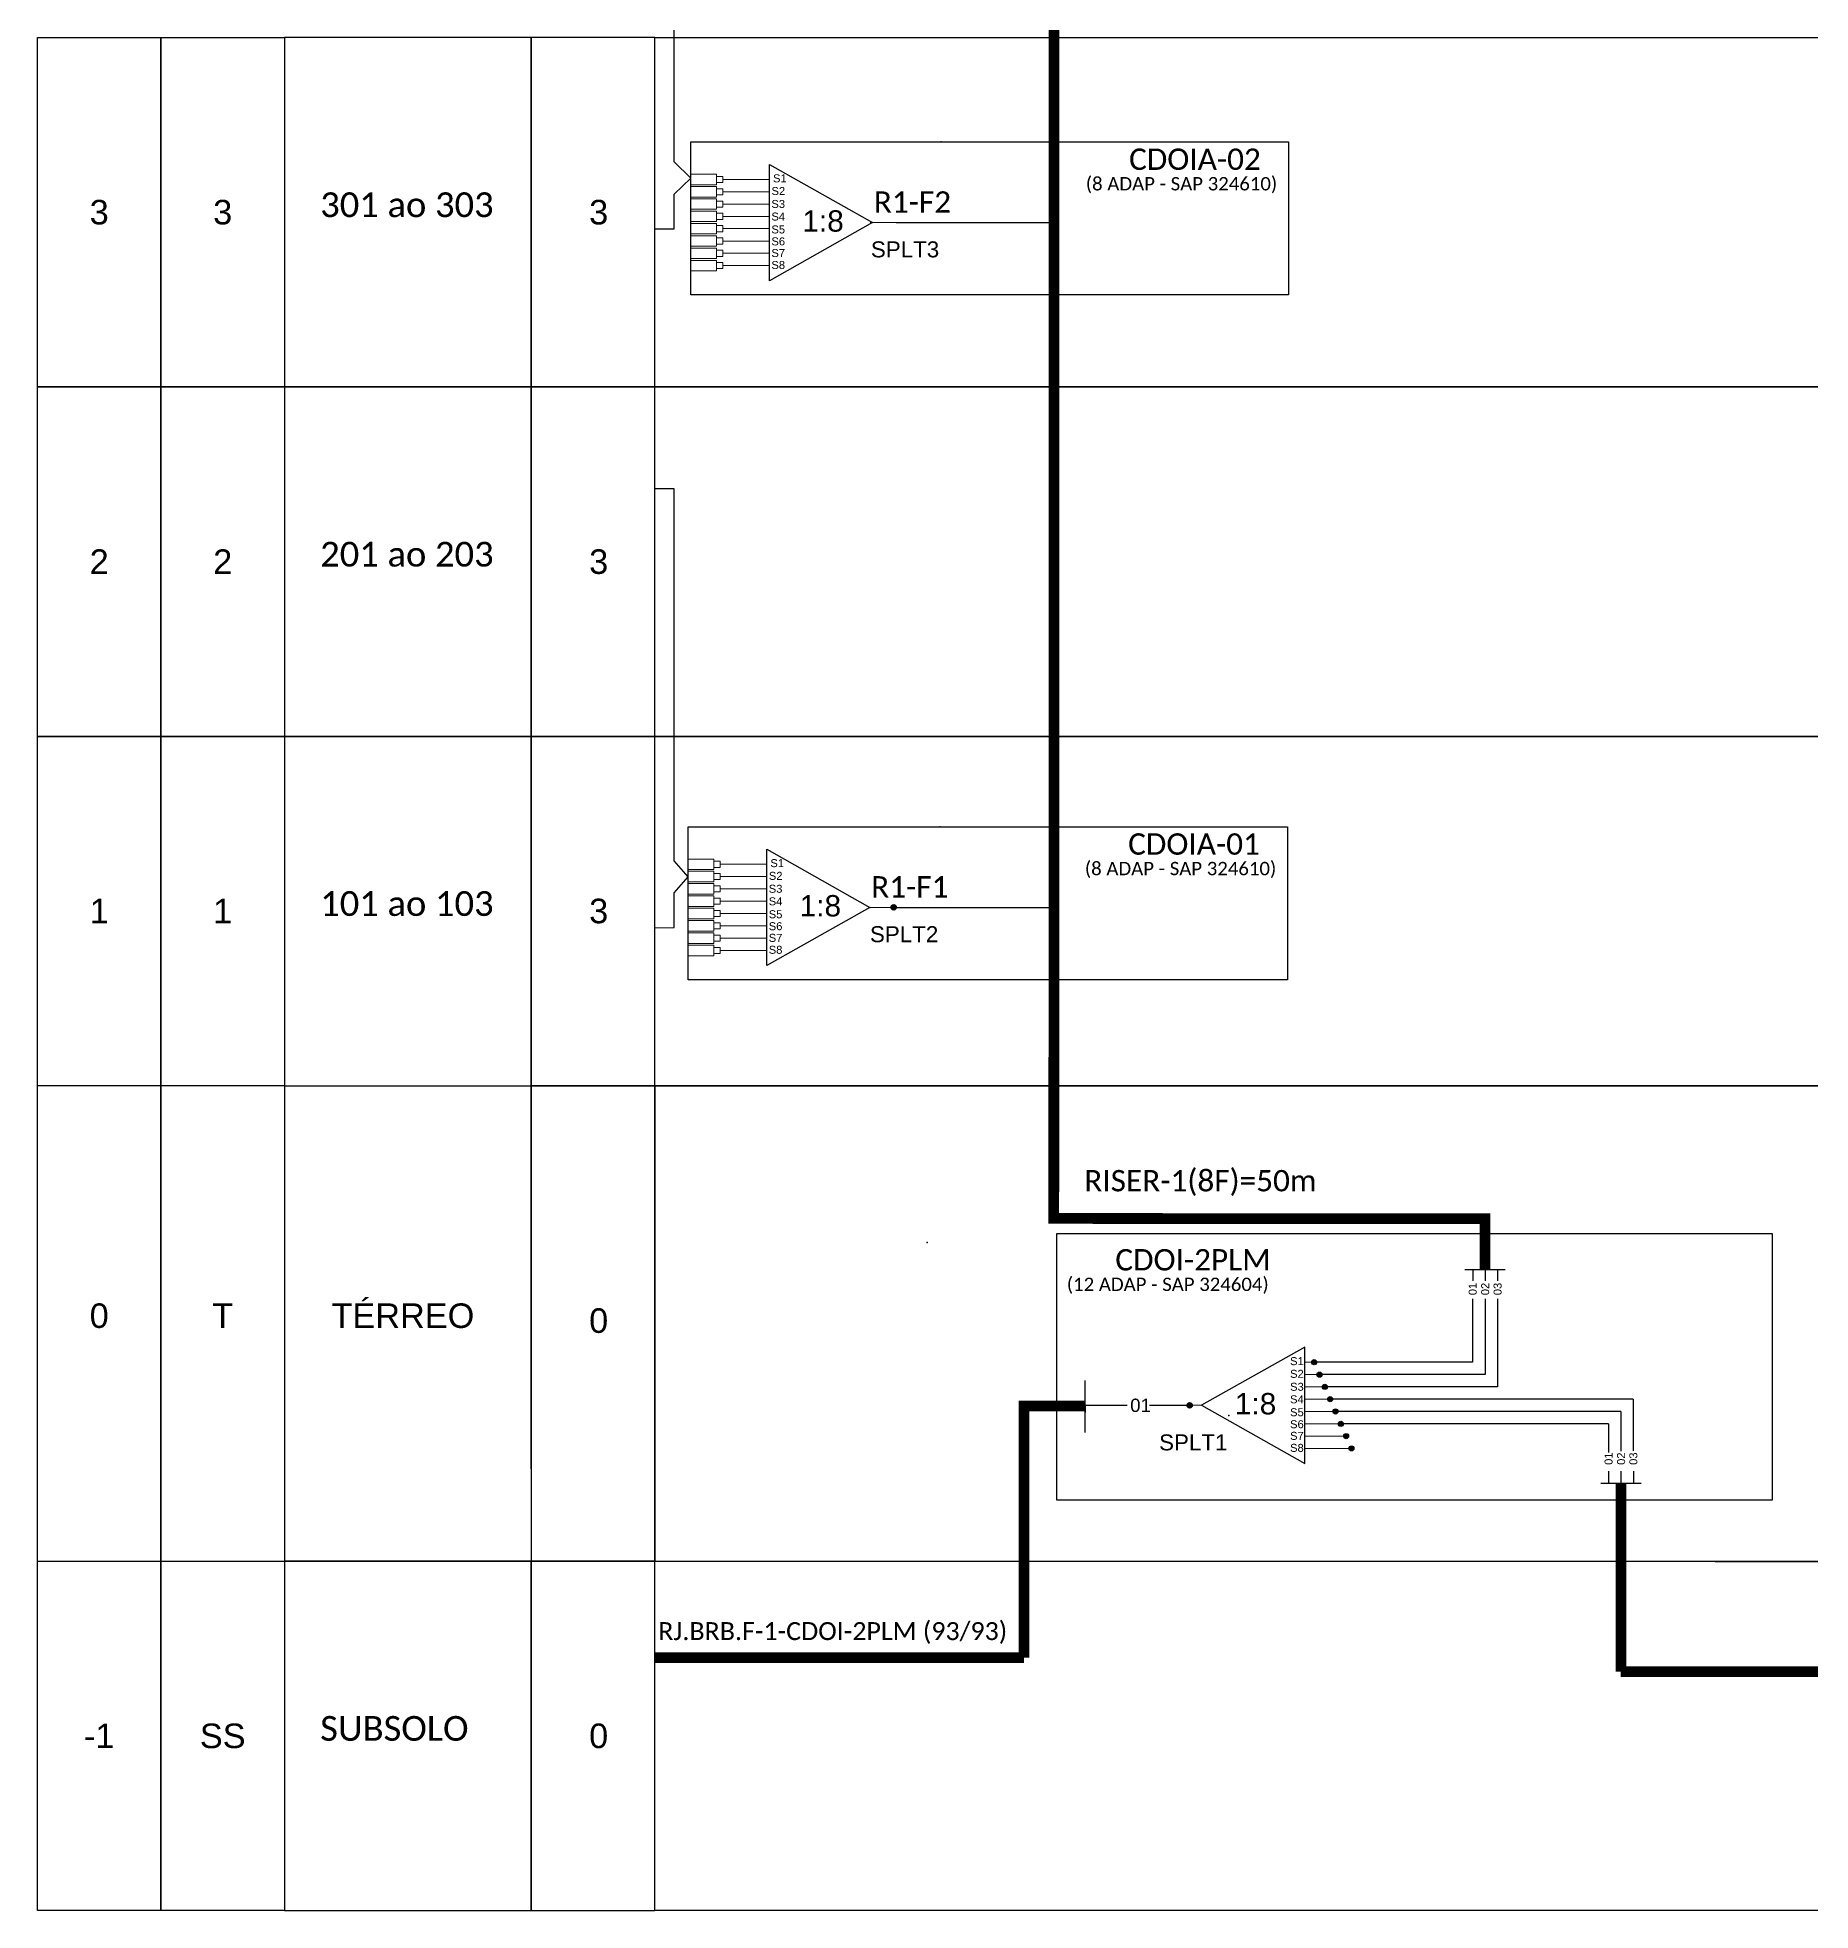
# Model space of a CAD drawing. Header units: inches. Extents: x 1064 to 5530, y 550 to 970.
# Drawn here: x 3322.4 to 3455.3, y 683 to 823.4 of the extents above; entities that cross this region are included whole.
import ezdxf
from ezdxf.enums import TextEntityAlignment as Align

# ---------------------------------------------------------------- set-up
doc = ezdxf.new("R2010")
doc.units = ezdxf.units.IN
doc.header["$MEASUREMENT"] = 0
doc.styles.add('ARIAL', font='arial.ttf')
doc.styles.add('WMF-Calibri0', font='calibri.ttf')

# ---------------------------------------------------------------- blocks, each defined once
blk = doc.blocks.new('SPLITTER_')
blk.add_point((0, 0))
at = {"style": 'ARIAL', "flags": 4}
blk.add_attdef('SPLT', (0, -3.26), '', height=1.5, dxfattribs=at)
blk = doc.blocks.new('A$C415C251F')
at = {"color": 3}
blk.add_point((0, 0), dxfattribs=at)
blk = doc.blocks.new('LEG_CDOIA8_C-SPLT_ESQ')
at = {"color": 3, "extrusion": (0, 0, -1), "xscale": -1, "zscale": -1}
blk.add_blockref('A$C415C251F', (0, 0), dxfattribs=at)
at = {"color": 1, "style": 'WMF-Calibri0', "flags": 4}
blk.add_attdef('CDO', (21.44, -2.61), '', height=2, dxfattribs=at)
blk.add_attdef('MODELO', text='', height=1.5, dxfattribs=at).set_placement((22.54, -4.54), align=Align.CENTER)
at = {"style": 'ARIAL', "flags": 4}
blk.add_attdef('SPLITAGEM', text='', height=1.5, dxfattribs=at).set_placement((18.61, -12.59), align=Align.CENTER)
blk = doc.blocks.new('SPLT_1-8_SC-APC_ESQ')
at = {"color": 3, "lineweight": 0}
for points in [[(2.41, -3.02), (0, -3.02)], [(2.41, -3.02), (2.41, -4)], [(2.41, -4), (0, -4)], [(2.41, -4.17), (0, -4.17)], [(2.41, -5.16), (0, -5.16)], [(2.41, -4.17), (2.41, -5.16)], [(2.99, -3.51), (7.37, -3.51)], [(7.37, -4.66), (2.99, -4.66)], [(2.41, -5.32), (0, -5.32)], [(2.41, -6.31), (0, -6.31)], [(2.41, -6.48), (0, -6.48)], [(2.41, -5.32), (2.41, -6.31)], [(2.41, -6.48), (2.41, -7.46)], [(7.37, -5.82), (2.99, -5.82)], [(7.37, -6.97), (2.99, -6.97)], [(2.41, -7.46), (0, -7.46)], [(2.41, -7.63), (0, -7.63)], [(2.41, -8.62), (0, -8.62)], [(2.41, -7.63), (2.41, -8.62)], [(7.37, -8.12), (2.99, -8.12)], [(2.41, -8.78), (0, -8.78)], [(2.41, -9.77), (0, -9.77)], [(2.41, -9.94), (0, -9.94)], [(2.41, -8.78), (2.41, -9.77)], [(2.41, -9.94), (2.41, -10.92)], [(7.37, -9.28), (2.99, -9.28)], [(7.37, -10.43), (2.99, -10.43)], [(2.41, -10.92), (0, -10.92)], [(2.41, -11.09), (0, -11.09)], [(2.41, -12.08), (0, -12.08)], [(2.41, -11.09), (2.41, -12.08)], [(7.37, -11.58), (2.99, -11.58)]]:
    blk.add_lwpolyline(points, dxfattribs=at)
for points in [[(2.99, -3.22), (2.41, -3.22), (2.41, -3.8), (2.99, -3.8)], [(2.99, -4.38), (2.41, -4.38), (2.41, -4.95), (2.99, -4.95)], [(2.99, -5.53), (2.41, -5.53), (2.41, -6.1), (2.99, -6.1)], [(2.99, -6.68), (2.41, -6.68), (2.41, -7.26), (2.99, -7.26)], [(2.99, -7.84), (2.41, -7.84), (2.41, -8.41), (2.99, -8.41)], [(2.99, -8.99), (2.41, -8.99), (2.41, -9.56), (2.99, -9.56)], [(2.99, -10.14), (2.41, -10.14), (2.41, -10.72), (2.99, -10.72)], [(2.99, -11.3), (2.41, -11.3), (2.41, -11.87), (2.99, -11.87)]]:
    blk.add_lwpolyline(points, close=True, dxfattribs=at)
at = {"color": 1}
blk.add_lwpolyline([(7.37, -2.1), (17.04, -7.55), (7.37, -13), (7.37, -2.1)], dxfattribs=at)
at = {"color": 1, "lineweight": 0}
blk.add_lwpolyline([(17.04, -7.55), (19.26, -7.55)], dxfattribs=at)
at = {"color": 1, "style": 'ARIAL'}
for s, height, p in [('S1', 0.75, (7.7, -3.78)), ('S2', 0.75, (7.56, -4.97)), ('S3', 0.75, (7.55, -6.18)), ('S4', 0.75, (7.55, -7.36)), ('1:8', 2, (10.45, -8.4)), ('S5', 0.75, (7.55, -8.57)), ('S6', 0.75, (7.55, -9.69)), ('S7', 0.75, (7.55, -10.78)), ('S8', 0.75, (7.55, -11.9))]:
    blk.add_text(s, height=height, dxfattribs=at).set_placement(p)

msp = doc.modelspace()

# ---------------------------------------------------------------- hatches: boundary and pattern name
h = msp.add_hatch(color=3)
h.dxf.hatch_style = 1
edge = h.paths.add_edge_path()
edge.add_arc((3386.59, 758.2), 0.205, 0, 360)
h = msp.add_hatch(color=3)
h.dxf.hatch_style = 1
edge = h.paths.add_edge_path()
edge.add_arc((3418.11, 724.1), 0.193, 0, 360)
h = msp.add_hatch(color=3)
h.dxf.hatch_style = 1
edge = h.paths.add_edge_path()
edge.add_arc((3418.51, 723.17), 0.193, 0, 360)
h = msp.add_hatch(color=3)
h.dxf.hatch_style = 1
edge = h.paths.add_edge_path()
edge.add_arc((3418.91, 722.25), 0.193, 0, 360)
h = msp.add_hatch(color=3)
h.dxf.hatch_style = 1
edge = h.paths.add_edge_path()
edge.add_arc((3408.78, 720.87), 0.205, 0, 360)
h = msp.add_hatch(color=3)
h.dxf.hatch_style = 1
edge = h.paths.add_edge_path()
edge.add_arc((3419.31, 721.33), 0.193, 0, 360)
h = msp.add_hatch(color=3)
h.dxf.hatch_style = 1
edge = h.paths.add_edge_path()
edge.add_arc((3419.71, 720.41), 0.193, 0, 360)
h = msp.add_hatch(color=3)
h.dxf.hatch_style = 1
edge = h.paths.add_edge_path()
edge.add_arc((3420.11, 719.48), 0.193, 0, 360)
h = msp.add_hatch(color=3)
h.dxf.hatch_style = 1
edge = h.paths.add_edge_path()
edge.add_arc((3420.51, 718.56), 0.193, 0, 360)
h = msp.add_hatch(color=3)
h.dxf.hatch_style = 1
edge = h.paths.add_edge_path()
edge.add_arc((3420.91, 717.64), 0.193, 0, 360)

# ---------------------------------------------------------------- linework, layer by layer
for p, q in [((3322.39, 718.63), (3322.39, 744.83)), ((3331.65, 744.83), (3331.65, 718.63)), ((3331.65, 718.63), (3331.65, 744.83)), ((3340.91, 744.83), (3340.91, 718.63)), ((3340.91, 744.83), (3340.91, 718.63)), ((3359.42, 744.83), (3359.42, 718.63)), ((3368.68, 744.83), (3359.42, 744.83)), ((3359.42, 718.63), (3359.42, 744.83)), ((3368.68, 718.63), (3368.68, 744.83)), ((3368.68, 718.63), (3368.68, 744.83)), ((3368.68, 744.83), (3546.19, 744.83)), ((3322.39, 709.19), (3322.39, 742.3)), ((3331.65, 742.3), (3331.65, 709.19)), ((3331.65, 709.19), (3331.65, 742.3)), ((3340.91, 742.3), (3340.91, 716.11)), ((3340.91, 742.3), (3340.91, 709.18)), ((3359.42, 742.3), (3359.42, 709.18)), ((3359.42, 716.11), (3359.42, 742.3)), ((3368.68, 709.18), (3368.68, 742.3)), ((3368.68, 716.11), (3368.68, 742.3)), ((3340.91, 725.35), (3340.91, 725.35)), ((3359.42, 725.35), (3359.42, 725.35)), ((3368.68, 716.11), (3368.68, 716.11))]:
    msp.add_line(p, q)
at = {"color": 6}
for p, q in [((3442.04, 721.33), (3419.5, 721.33)), ((3441.11, 720.41), (3419.9, 720.41)), ((3441.11, 720.41), (3441.11, 717.44)), ((3442.04, 721.33), (3442.04, 717.45)), ((3440.19, 719.48), (3420.3, 719.48)), ((3440.19, 719.48), (3440.19, 717.33))]:
    msp.add_line(p, q, dxfattribs=at)
at = {"color": 5, "const_width": 0.8}
for points in [[(3398.6, 736.86), (3398.6, 888.23)], [(3430.92, 734.86), (3398.59, 734.88), (3398.59, 746.99)], [(3430.92, 731.06), (3430.92, 734.86), (3401.51, 734.86)]]:
    msp.add_lwpolyline(points, dxfattribs=at)
at = {"color": 3}
for points in [[(3370.12, 820.93), (3370.12, 841.03)], [(3370.12, 811.08), (3370.12, 811.68), (3371.38, 812.88), (3370.12, 814.09), (3370.12, 820.93)], [(3368.68, 809.06), (3370.12, 809.07), (3370.12, 811.08)], [(3370.12, 788.64), (3370.12, 789.59), (3368.68, 789.59)], [(3370.12, 768.54), (3370.12, 788.64)], [(3370.12, 758.69), (3370.12, 759.29), (3371.18, 760.49), (3370.12, 761.7), (3370.12, 768.54)], [(3368.68, 756.67), (3370.12, 756.68), (3370.12, 758.69)], [(3400.94, 720.87), (3404.1, 720.87)], [(3405.76, 720.87), (3408.78, 720.87), (3408.78, 720.87)]]:
    msp.add_lwpolyline(points, dxfattribs=at)
for points in [[(3322.39, 823.41), (3331.65, 823.41), (3331.65, 797.22), (3322.39, 797.22)], [(3331.65, 823.41), (3340.91, 823.41), (3340.91, 797.22), (3331.65, 797.22)], [(3359.42, 823.41), (3340.91, 823.41), (3340.91, 797.22), (3359.42, 797.22)], [(3368.68, 823.41), (3359.42, 823.41), (3359.42, 797.22), (3368.68, 797.22)], [(3368.68, 823.41), (3546.19, 823.41), (3546.19, 797.22), (3368.68, 797.22)], [(3322.39, 797.22), (3331.65, 797.22), (3331.65, 771.02), (3322.39, 771.02)], [(3331.65, 797.22), (3340.91, 797.22), (3340.91, 771.02), (3331.65, 771.02)], [(3359.42, 797.22), (3340.91, 797.22), (3340.91, 771.02), (3359.42, 771.02)], [(3368.68, 797.22), (3359.42, 797.22), (3359.42, 771.02), (3368.68, 771.02)], [(3368.68, 797.22), (3546.19, 797.22), (3546.19, 771.02), (3368.68, 771.02)], [(3322.39, 771.02), (3331.65, 771.02), (3331.65, 744.83), (3322.39, 744.83)], [(3331.65, 771.02), (3340.91, 771.02), (3340.91, 744.83), (3331.65, 744.83)], [(3359.42, 771.02), (3340.91, 771.02), (3340.91, 744.83), (3359.42, 744.83)], [(3368.68, 771.02), (3359.42, 771.02), (3359.42, 744.83), (3368.68, 744.83)], [(3368.68, 771.02), (3546.19, 771.02), (3546.19, 744.83), (3368.68, 744.83)], [(3322.39, 709.19), (3331.65, 709.19), (3331.65, 682.99), (3322.39, 682.99)], [(3331.65, 709.19), (3340.91, 709.19), (3340.91, 682.99), (3331.65, 682.99)], [(3359.42, 709.19), (3340.91, 709.19), (3340.91, 682.99), (3359.42, 682.99)], [(3368.68, 709.19), (3359.42, 709.19), (3359.42, 682.99), (3368.68, 682.99)], [(3368.68, 709.19), (3546.19, 709.19), (3546.19, 682.99), (3368.68, 682.99)]]:
    msp.add_lwpolyline(points, close=True)
at = {"color": 1}
for points in [[(3371.38, 815.58), (3416.2, 815.58), (3416.2, 804.12), (3371.38, 804.12)], [(3371.18, 764.24), (3416.13, 764.24), (3416.13, 752.78), (3371.18, 752.78)], [(3398.83, 733.74), (3452.47, 733.74), (3452.47, 713.76), (3398.83, 713.76)]]:
    msp.add_lwpolyline(points, close=True, dxfattribs=at)
at = {"color": 5}
for points in [[(3386.78, 809.54), (3398.6, 809.54)], [(3386.59, 758.2), (3398.52, 758.2)], [(3429.41, 731.06), (3432.44, 731.06)], [(3430.01, 731.06), (3430.01, 730.19)], [(3430.93, 731.06), (3430.93, 730.19)], [(3431.86, 731.06), (3431.86, 730.19)], [(3430, 728.85), (3430, 724.1), (3418.3, 724.1)], [(3430.93, 728.85), (3430.93, 723.17), (3418.7, 723.17)], [(3431.86, 728.85), (3431.86, 722.25), (3419.1, 722.25)]]:
    msp.add_lwpolyline(points, dxfattribs=at)
for points in [[(3368.68, 744.83), (3368.68, 709.18)], [(3400.94, 720.87), (3400.94, 720.33)], [(3322.39, 709.19), (3573.97, 709.13)]]:
    msp.add_lwpolyline(points)
at = {"color": 6, "const_width": 0.8}
for points in [[(3441.11, 700.89), (3517.12, 700.92), (3517.12, 737.64)], [(3441.12, 715.03), (3441.12, 700.89)]]:
    msp.add_lwpolyline(points, dxfattribs=at)
at = {"color": 1}
for points in [[(3417.41, 725.23), (3409.67, 720.87), (3417.41, 716.51), (3417.41, 725.23)], [(3400.94, 718.84), (3400.94, 722.72)]]:
    msp.add_lwpolyline(points, dxfattribs=at)
at = {"color": 7, "lineweight": 0}
for points in [[(3418.11, 724.1), (3417.41, 724.1)], [(3417.41, 723.17), (3418.51, 723.17)], [(3417.41, 722.25), (3418.91, 722.25)], [(3417.41, 721.33), (3419.31, 721.33)], [(3417.41, 720.41), (3419.71, 720.41)], [(3417.41, 719.48), (3419.91, 719.48)], [(3417.41, 718.56), (3420.51, 718.56)], [(3417.41, 717.64), (3420.91, 717.64)]]:
    msp.add_lwpolyline(points, dxfattribs=at)
at = {"color": 1, "const_width": 0.8}
for points in [[(3400.94, 720.83), (3396.35, 720.83), (3396.35, 701.94)], [(3368.68, 701.94), (3396.35, 701.94)]]:
    msp.add_lwpolyline(points, dxfattribs=at)
at = {"color": 1, "lineweight": 0}
msp.add_lwpolyline([(3409.67, 720.87), (3407.89, 720.87)], dxfattribs=at)
at = {"color": 6}
for points in [[(3439.61, 715.03), (3442.63, 715.03)], [(3440.19, 715.93), (3440.19, 715.03)], [(3441.12, 715.93), (3441.12, 715.03)], [(3442.05, 715.93), (3442.05, 715.03)]]:
    msp.add_lwpolyline(points, dxfattribs=at)
at = {"color": 3}
for centre, radius in [((3386.59, 758.2), 0.205), ((3418.11, 724.1), 0.193), ((3418.51, 723.17), 0.193), ((3418.91, 722.25), 0.193), ((3408.78, 720.87), 0.205), ((3419.31, 721.33), 0.193), ((3419.71, 720.41), 0.193), ((3420.11, 719.48), 0.193), ((3420.51, 718.56), 0.193), ((3420.91, 717.64), 0.193)]:
    msp.add_circle(centre, radius, dxfattribs=at)

# ---------------------------------------------------------------- block references
ref = msp.add_blockref('LEG_CDOIA8_C-SPLT_ESQ', (3390.14, 815.58), dxfattribs=dict(at, xscale=0.8000000000001819, yscale=0.8000000000001819, zscale=0.8))
ref.add_attrib('CDO', 'CDOIA-02', (3404.24, 813.49), dxfattribs={"color": 1, "height": 1.6, "style": 'WMF-Calibri0'})
ref.add_attrib('MODELO', '(8 ADAP - SAP 324610)', dxfattribs={"color": 1, "height": 1, "style": 'WMF-Calibri0'}).set_placement((3408.17, 811.95), align=Align.CENTER)
at = {"xscale": 0.8000000000001819, "yscale": 0.8000000000001819, "zscale": 0.8}
for p in [(3371.38, 815.58), (3371.18, 764.24)]:
    msp.add_blockref('SPLT_1-8_SC-APC_ESQ', p, dxfattribs=at)
ref = msp.add_blockref('SPLITTER_', (3384.88, 809.54), dxfattribs=dict(xscale=0.8000000000001819, yscale=0.8000000000001819, zscale=0.8))
ref.add_attrib('SPLT', 'SPLT3', (3384.88, 806.93), dxfattribs={"height": 1.2, "style": 'ARIAL'})
at = {"color": 3}
ref = msp.add_blockref('LEG_CDOIA8_C-SPLT_ESQ', (3390.06, 764.24), dxfattribs=dict(at, xscale=0.8000000000001819, yscale=0.8000000000001819, zscale=0.8))
ref.add_attrib('CDO', 'CDOIA-01', (3404.17, 762.15), dxfattribs={"color": 1, "height": 1.6, "style": 'WMF-Calibri0'})
ref.add_attrib('MODELO', '(8 ADAP - SAP 324610)', dxfattribs={"color": 1, "height": 1, "style": 'WMF-Calibri0'}).set_placement((3408.1, 760.61), align=Align.CENTER)
ref = msp.add_blockref('SPLITTER_', (3384.81, 758.2), dxfattribs=dict(xscale=0.8000000000001819, yscale=0.8000000000001819, zscale=0.8))
ref.add_attrib('SPLT', 'SPLT2', (3384.81, 755.59), dxfattribs={"height": 1.2, "style": 'ARIAL'})
ref = msp.add_blockref('LEG_CDOIA8_C-SPLT_ESQ', (3389.11, 733.07), dxfattribs=dict(at, xscale=0.8000000000001819, yscale=0.8000000000001819, zscale=0.8))
ref.add_attrib('CDO', 'CDOI-2PLM', (3403.21, 730.98), dxfattribs={"color": 1, "height": 1.6, "style": 'WMF-Calibri0'})
ref.add_attrib('MODELO', '(12 ADAP - SAP 324604)', dxfattribs={"color": 1, "height": 1, "style": 'WMF-Calibri0'}).set_placement((3407.14, 729.44), align=Align.CENTER)
ref = msp.add_blockref('SPLITTER_', (3411.71, 720.1), dxfattribs=dict(xscale=-0.8000000000001819, yscale=0.8000000000001819, zscale=0.8))
ref.add_attrib('SPLT', 'SPLT1', (3406.49, 717.49), dxfattribs={"height": 1.2, "style": 'ARIAL'})

# ---------------------------------------------------------------- texts
at = {"style": 'WMF-Calibri0'}
for s, p in [('301 ao 303', (3343.59, 809.95)), ('201 ao 203', (3343.59, 783.75)), ('101 ao 103', (3343.59, 757.56)), ('SUBSOLO', (3343.59, 695.72))]:
    msp.add_text(s, height=1.854, dxfattribs=at).set_placement(p)
at = {"color": 5, "style": 'WMF-Calibri0'}
for s, p in [('R1-F2', (3385.1, 810.28)), ('R1-F1', (3384.9, 758.94)), ('RISER-1(8F)=50m', (3400.88, 736.91))]:
    msp.add_text(s, height=1.6, dxfattribs=at).set_placement(p)
at = {"style": 'ARIAL'}
for s, p in [('01', (3430, 729.59)), ('02', (3430.94, 729.59)), ('03', (3431.87, 729.59)), ('01', (3440.19, 716.87)), ('02', (3441.13, 716.87)), ('03', (3442.05, 716.87))]:
    msp.add_text(s, height=0.6, rotation=90, dxfattribs=at).set_placement(p, align=Align.MIDDLE_CENTER)
at = {"color": 1}
for s, height, style, p in [('S1', 0.6, 'ARIAL', (3416.31, 723.88)), ('S2', 0.6, 'ARIAL', (3416.31, 722.93)), ('1:8', 1.6, 'ARIAL', (3412.17, 720.19)), ('S3', 0.6, 'ARIAL', (3416.31, 721.96)), ('S4', 0.6, 'ARIAL', (3416.31, 721.02)), ('S5', 0.6, 'ARIAL', (3416.31, 720.05)), ('S6', 0.6, 'ARIAL', (3416.31, 719.15)), ('S7', 0.6, 'ARIAL', (3416.31, 718.28)), ('S8', 0.6, 'ARIAL', (3416.31, 717.38)), ('RJ.BRB.F-1-CDOI-2PLM (93/93)', 1.344, 'WMF-Calibri0', (3368.94, 703.27))]:
    msp.add_text(s, height=height, dxfattribs=dict(at, style=style)).set_placement(p)
at = {"style": 'ARIAL'}
msp.add_text('01', height=1, dxfattribs=at).set_placement((3405.1, 720.87), align=Align.MIDDLE_CENTER)
at = {"style": 'ARIAL', "flags": 12}
for tag, p in [('3', (3327.02, 810.32)), ('3', (3336.28, 810.32)), ('3', (3364.47, 810.32)), ('2', (3327.02, 784.12)), ('2', (3336.28, 784.12)), ('3', (3364.47, 784.12)), ('1', (3327.02, 757.93)), ('1', (3336.28, 757.93)), ('3', (3364.47, 757.93)), ('TÉRREO', (3349.79, 727.59)), ('0', (3327.02, 727.59)), ('T', (3336.28, 727.59)), ('0', (3364.47, 727.22)), ('-1', (3327.02, 696.09)), ('SS', (3336.28, 696.09)), ('0', (3364.47, 696.09))]:
    msp.add_attdef(tag, text='XX', height=1.84, dxfattribs=at).set_placement(p, align=Align.MIDDLE_CENTER)

doc.saveas('drawing.dxf')
